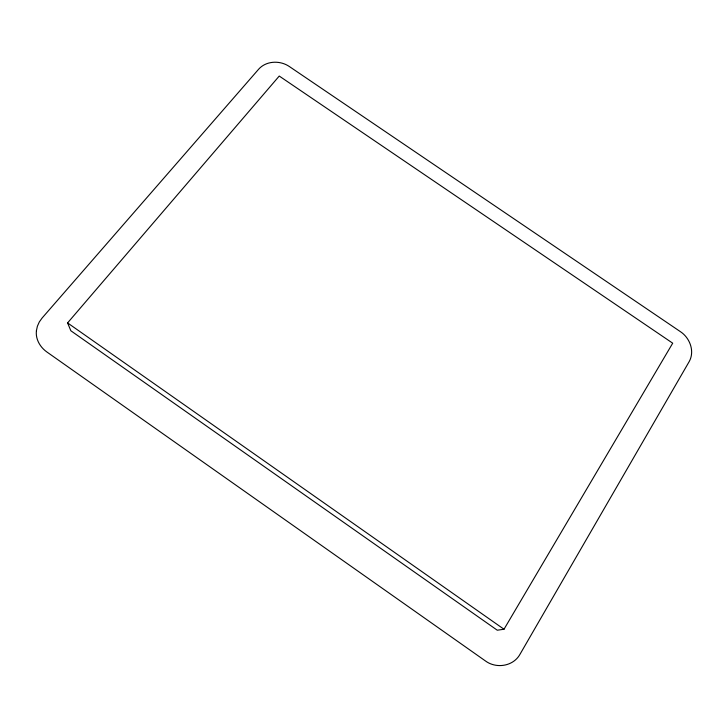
<?xml version="1.0" encoding="UTF-8"?>
<svg xmlns="http://www.w3.org/2000/svg" width="728" height="728" viewBox="0 0 728 728"><rect width="100%" height="100%" fill="white"/><g stroke="black" fill="none" stroke-linecap="round" stroke-linejoin="round"><path stroke-width="1.09" d="M504.004 629.247L672.708 343.188L279.243 76.049L67.586 322.914L70.853 330.767L497.27 630.211L504.004 629.247L67.586 322.914M36.4 330.785C35.435 339.175 40.085 347.129 46.765 351.906L485.339 660.878C496.269 669.077 513.54 666.393 520.165 653.981L689.198 361.57C694.958 351.305 689.898 337.956 680.516 331.731L289.289 66.485C280.134 60.251 266.366 60.624 258.722 69.124L42.087 318.045L39.303 321.949L37.383 326.253L36.4 330.785"/></g></svg>
